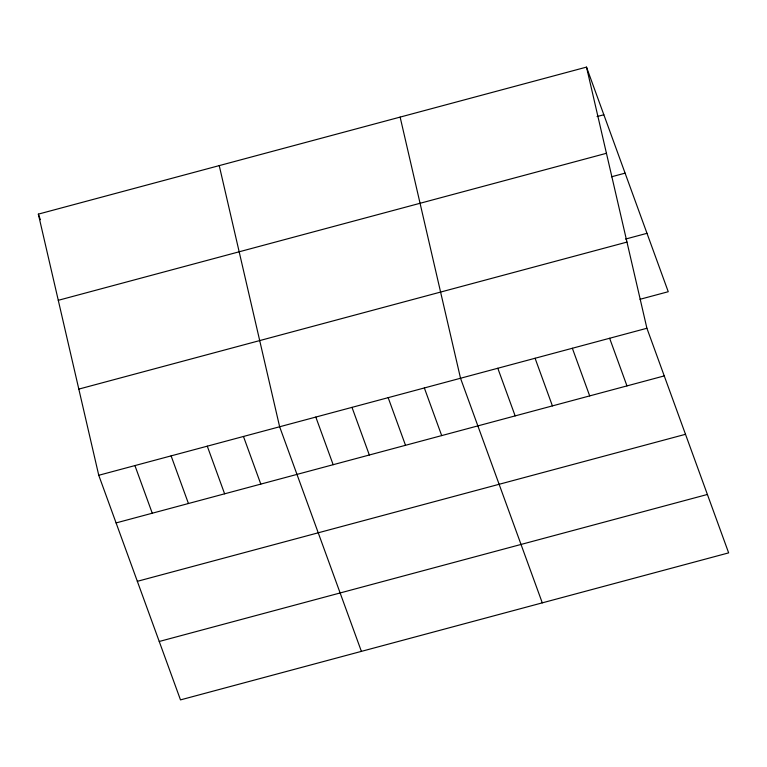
<?xml version="1.0" encoding="UTF-8"?>
<svg xmlns="http://www.w3.org/2000/svg" width="767" height="767" viewBox="0 0 767 767"><rect width="100%" height="100%" fill="white"/><g stroke="black" fill="none" stroke-linecap="round" stroke-linejoin="round"><path stroke-width="1.15" d="M586.506 67.112L646.907 328.266L728.65 552.873L180.494 699.888L98.751 475.281L38.35 214.127L586.506 67.112L668.249 291.719L640.014 299.293M597.062 116.565L603.84 114.753M58.282 300.309L606.438 153.295M611.539 176.784L625.095 173.15M625.536 239.074L646.993 233.321M78.819 389.099L626.975 242.084M98.751 475.281L646.907 328.266M116.085 522.921L664.241 375.907M137.341 581.319L685.497 434.304M159.239 641.48L707.395 494.466M609.631 338.266L626.965 385.897M572.355 348.266L589.689 395.897M535.078 358.256L552.413 405.896M497.802 368.256L515.146 415.887M542.279 602.852L460.526 378.256L400.134 117.102M424.352 387.958L441.687 435.589M388.169 397.661L405.513 445.291M351.995 407.363L369.33 454.994M315.812 417.066L333.156 464.697M361.391 651.365L279.639 426.768L219.237 165.614M243.465 436.471L260.799 484.102M207.282 446.173L224.616 493.804M171.108 455.876L188.442 503.516M134.925 465.579L152.259 513.219M38.35 214.127L40.363 219.669"/></g></svg>
